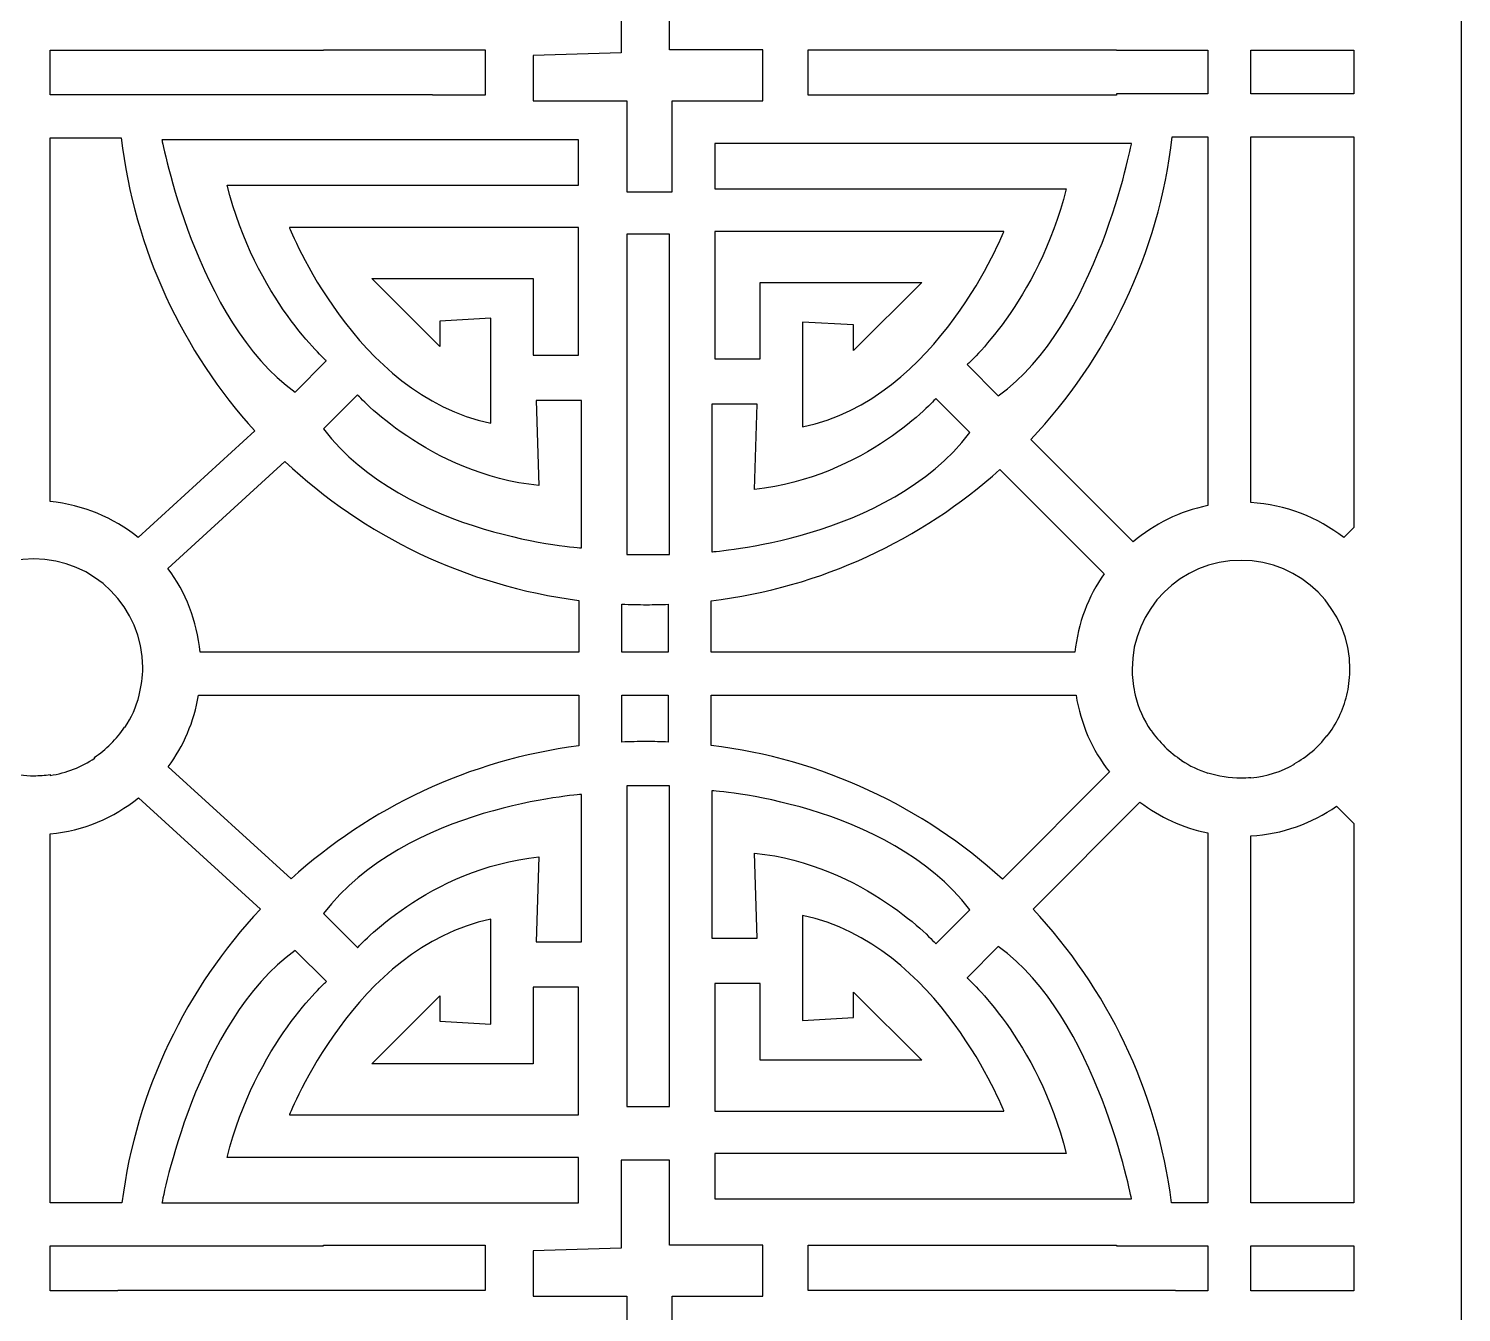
# Model space of a CAD drawing. Header units: centimetres. Extents: x 11.2 to 19.2, y -9 to 9.
# Drawn here: x 15.192 to 19.214, y -0.116 to 3.488 of the extents above; entities that cross this region are included whole.
import ezdxf

# ---------------------------------------------------------------- set-up
doc = ezdxf.new("R2010")
doc.units = ezdxf.units.CM
doc.header["$MEASUREMENT"] = 0
doc.layers.add('layer 1', color=7, linetype='Continuous')

msp = doc.modelspace()

# ---------------------------------------------------------------- linework, layer by layer
at = {"layer": 'layer 1', "color": 250}
for points, knots in [([(11.16922, 9.00077), (11.16922, 9.00077), (19.21435, 9.00077), (19.21435, 9.00077), (19.21435, 9.00077), (19.21435, 9.00077), (19.21435, -9.00021), (19.21435, -9.00021), (19.21435, -9.00021), (19.21435, -9.00021), (11.16922, -9.00021), (11.16922, -9.00021), (11.16922, -9.00021), (11.16922, -9.00021), (11.16922, 9.00077), (11.16922, 9.00077)], [0, 0, 0, 0, 0.2, 0.2, 0.2, 0.2, 0.4, 0.4, 0.4, 0.4, 0.6, 0.6, 0.6, 0.6, 1, 1, 1, 1]), ([(16.99865, 3.0299), (16.99865, 3.0299), (16.87132, 3.0299), (16.87132, 3.0299), (16.87132, 3.0299), (16.87132, 3.0299), (16.87132, 3.28462), (16.87132, 3.28462), (16.87132, 3.28462), (16.87132, 3.28462), (16.60867, 3.28462), (16.60867, 3.28462), (16.60867, 3.28462), (16.60867, 3.28462), (16.60867, 3.41195), (16.60867, 3.41195), (16.60867, 3.41195), (16.60867, 3.41195), (16.85539, 3.41994), (16.85539, 3.41994), (16.85539, 3.41994), (16.85539, 3.41994), (16.85539, 3.66669), (16.85539, 3.66669), (16.85539, 3.66669), (16.85539, 3.66669), (16.99071, 3.66669), (16.99071, 3.66669), (16.99071, 3.66669), (16.99071, 3.66669), (16.99071, 3.42791), (16.99071, 3.42791), (16.99071, 3.42791), (16.99071, 3.42791), (17.25337, 3.42791), (17.25337, 3.42791), (17.25337, 3.42791), (17.25337, 3.42791), (17.25337, 3.28462), (17.25337, 3.28462), (17.25337, 3.28462), (17.25337, 3.28462), (16.99865, 3.28462), (16.99865, 3.28462), (16.99865, 3.28462), (16.99865, 3.28462), (16.99865, 3.0299), (16.99865, 3.0299)], [0, 0, 0, 0, 0.0769231, 0.0769231, 0.0769231, 0.0769231, 0.1538462, 0.1538462, 0.1538462, 0.1538462, 0.2307692, 0.2307692, 0.2307692, 0.2307692, 0.3076923, 0.3076923, 0.3076923, 0.3076923, 0.3846154, 0.3846154, 0.3846154, 0.3846154, 0.4615385, 0.4615385, 0.4615385, 0.4615385, 0.5384615, 0.5384615, 0.5384615, 0.5384615, 0.6153846, 0.6153846, 0.6153846, 0.6153846, 0.6923077, 0.6923077, 0.6923077, 0.6923077, 0.7692308, 0.7692308, 0.7692308, 0.7692308, 0.8461538, 0.8461538, 0.8461538, 0.8461538, 1, 1, 1, 1]), ([(15.25212, 3.42685), (15.25212, 3.42685), (15.25212, 3.30213), (15.25212, 3.30213), (15.25212, 3.30213), (15.25212, 3.30213), (16.32554, 3.30213), (16.32554, 3.30213), (16.32554, 3.30213), (16.32554, 3.30213), (16.32554, 3.30052), (16.32554, 3.30052), (16.32554, 3.30052), (16.32554, 3.30052), (16.47334, 3.30052), (16.47334, 3.30052), (16.47334, 3.30052), (16.47334, 3.30052), (16.47334, 3.42791), (16.47334, 3.42791), (16.47334, 3.42791), (16.47334, 3.42791), (16.01952, 3.42791), (16.01952, 3.42791), (16.01952, 3.42791), (16.01952, 3.42791), (16.01952, 3.42685), (16.01952, 3.42685), (16.01952, 3.42685), (16.01952, 3.42685), (15.25212, 3.42685), (15.25212, 3.42685)], [0, 0, 0, 0, 0.1111111, 0.1111111, 0.1111111, 0.1111111, 0.2222222, 0.2222222, 0.2222222, 0.2222222, 0.3333333, 0.3333333, 0.3333333, 0.3333333, 0.4444444, 0.4444444, 0.4444444, 0.4444444, 0.5555556, 0.5555556, 0.5555556, 0.5555556, 0.6666667, 0.6666667, 0.6666667, 0.6666667, 0.7777778, 0.7777778, 0.7777778, 0.7777778, 1, 1, 1, 1]), ([(18.50256, 3.30414), (18.50256, 3.30414), (18.50256, 3.42685), (18.50256, 3.42685), (18.50256, 3.42685), (18.50256, 3.42685), (18.24572, 3.42685), (18.24572, 3.42685), (18.24572, 3.42685), (18.24572, 3.42685), (18.24572, 3.42791), (18.24572, 3.42791), (18.24572, 3.42791), (18.24572, 3.42791), (17.38073, 3.42791), (17.38073, 3.42791), (17.38073, 3.42791), (17.38073, 3.42791), (17.38073, 3.30052), (17.38073, 3.30052), (17.38073, 3.30052), (17.38073, 3.30052), (18.24572, 3.30052), (18.24572, 3.30052), (18.24572, 3.30052), (18.24572, 3.30052), (18.24572, 3.30414), (18.24572, 3.30414), (18.24572, 3.30414), (18.24572, 3.30414), (18.50256, 3.30414), (18.50256, 3.30414)], [0, 0, 0, 0, 0.1111111, 0.1111111, 0.1111111, 0.1111111, 0.2222222, 0.2222222, 0.2222222, 0.2222222, 0.3333333, 0.3333333, 0.3333333, 0.3333333, 0.4444444, 0.4444444, 0.4444444, 0.4444444, 0.5555556, 0.5555556, 0.5555556, 0.5555556, 0.6666667, 0.6666667, 0.6666667, 0.6666667, 0.7777778, 0.7777778, 0.7777778, 0.7777778, 1, 1, 1, 1]), ([(18.62323, 3.42685), (18.62323, 3.42685), (18.62323, 3.30414), (18.62323, 3.30414), (18.62323, 3.30414), (18.62323, 3.30414), (18.91266, 3.30414), (18.91266, 3.30414), (18.91266, 3.30414), (18.91266, 3.30414), (18.91266, 3.42685), (18.91266, 3.42685), (18.91266, 3.42685), (18.91266, 3.42685), (18.62323, 3.42685), (18.62323, 3.42685)], [0, 0, 0, 0, 0.2, 0.2, 0.2, 0.2, 0.4, 0.4, 0.4, 0.4, 0.6, 0.6, 0.6, 0.6, 1, 1, 1, 1]), ([(15.25212, 2.15983), (15.34507, 2.15081), (15.43008, 2.11465), (15.49911, 2.05935), (15.49911, 2.05935), (15.49911, 2.05935), (15.82679, 2.35807), (15.82679, 2.35807), (15.82679, 2.35807), (15.62431, 2.58124), (15.48875, 2.86625), (15.4518, 3.18146), (15.4518, 3.18146), (15.4518, 3.18146), (15.25212, 3.18146), (15.25212, 3.18146), (15.25212, 3.18146), (15.25212, 3.18146), (15.25212, 2.15983), (15.25212, 2.15983)], [0, 0, 0, 0, 0.1666667, 0.1666667, 0.1666667, 0.1666667, 0.3333333, 0.3333333, 0.3333333, 0.3333333, 0.5, 0.5, 0.5, 0.5, 0.6666667, 0.6666667, 0.6666667, 0.6666667, 1, 1, 1, 1]), ([(18.29267, 2.04666), (18.35183, 2.09685), (18.4236, 2.13264), (18.50256, 2.14857), (18.50256, 2.14857), (18.50256, 2.14857), (18.50256, 3.18347), (18.50256, 3.18347), (18.50256, 3.18347), (18.50256, 3.18347), (18.40252, 3.18347), (18.40252, 3.18347), (18.40252, 3.18347), (18.3646, 2.85611), (18.22033, 2.56119), (18.00516, 2.33417), (18.00516, 2.33417), (18.00516, 2.33417), (18.29267, 2.04666), (18.29267, 2.04666)], [0, 0, 0, 0, 0.1666667, 0.1666667, 0.1666667, 0.1666667, 0.3333333, 0.3333333, 0.3333333, 0.3333333, 0.5, 0.5, 0.5, 0.5, 0.6666667, 0.6666667, 0.6666667, 0.6666667, 1, 1, 1, 1]), ([(18.62323, 2.15703), (18.72134, 2.15135), (18.81136, 2.11551), (18.88415, 2.05861), (18.88415, 2.05861), (18.88415, 2.05861), (18.91266, 2.08712), (18.91266, 2.08712), (18.91266, 2.08712), (18.91266, 2.08712), (18.91266, 3.18347), (18.91266, 3.18347), (18.91266, 3.18347), (18.91266, 3.18347), (18.62323, 3.18347), (18.62323, 3.18347), (18.62323, 3.18347), (18.62323, 3.18347), (18.62323, 2.15703), (18.62323, 2.15703)], [0, 0, 0, 0, 0.1666667, 0.1666667, 0.1666667, 0.1666667, 0.3333333, 0.3333333, 0.3333333, 0.3333333, 0.5, 0.5, 0.5, 0.5, 0.6666667, 0.6666667, 0.6666667, 0.6666667, 1, 1, 1, 1]), ([(15.5659, 3.17584), (15.5659, 3.17584), (16.73594, 3.17584), (16.73594, 3.17584), (16.73594, 3.17584), (16.73594, 3.17584), (16.73594, 3.04852), (16.73594, 3.04852), (16.73594, 3.04852), (16.73594, 3.04852), (15.74895, 3.04852), (15.74895, 3.04852), (15.74895, 3.04852), (15.8286, 2.73011), (16.02756, 2.55501), (16.02756, 2.55501), (16.02756, 2.55501), (16.02756, 2.55501), (15.94002, 2.46744), (15.94002, 2.46744), (15.94002, 2.46744), (15.66145, 2.66644), (15.5659, 3.17584), (15.5659, 3.17584)], [0, 0, 0, 0, 0.1428571, 0.1428571, 0.1428571, 0.1428571, 0.2857143, 0.2857143, 0.2857143, 0.2857143, 0.4285714, 0.4285714, 0.4285714, 0.4285714, 0.5714286, 0.5714286, 0.5714286, 0.5714286, 0.7142857, 0.7142857, 0.7142857, 0.7142857, 1, 1, 1, 1]), ([(17.91405, 2.4568), (17.91405, 2.4568), (17.82649, 2.54433), (17.82649, 2.54433), (17.82649, 2.54433), (17.82649, 2.54433), (18.02545, 2.71947), (18.10507, 3.03783), (18.10507, 3.03783), (18.10507, 3.03783), (17.11805, 3.03783), (17.11805, 3.03783), (17.11805, 3.03783), (17.11805, 3.03783), (17.11805, 3.16523), (17.11805, 3.16523), (17.11805, 3.16523), (17.11805, 3.16523), (18.28811, 3.16523), (18.28811, 3.16523), (18.28811, 3.16523), (18.28811, 3.16523), (18.1926, 2.65579), (17.91405, 2.4568)], [0, 0, 0, 0, 0.1428571, 0.1428571, 0.1428571, 0.1428571, 0.2857143, 0.2857143, 0.2857143, 0.2857143, 0.4285714, 0.4285714, 0.4285714, 0.4285714, 0.5714286, 0.5714286, 0.5714286, 0.5714286, 0.7142857, 0.7142857, 0.7142857, 0.7142857, 1, 1, 1, 1]), ([(16.15492, 2.78583), (16.15492, 2.78583), (16.34593, 2.59479), (16.34593, 2.59479), (16.34593, 2.59479), (16.34593, 2.59479), (16.34593, 2.66644), (16.34593, 2.66644), (16.34593, 2.66644), (16.34593, 2.66644), (16.48922, 2.67436), (16.48922, 2.67436), (16.48922, 2.67436), (16.48922, 2.67436), (16.48922, 2.37987), (16.48922, 2.37987), (16.48922, 2.37987), (16.10717, 2.45949), (15.92409, 2.92911), (15.92409, 2.92911), (15.92409, 2.92911), (15.92409, 2.92911), (16.73594, 2.92911), (16.73594, 2.92911), (16.73594, 2.92911), (16.73594, 2.92911), (16.73594, 2.57091), (16.73594, 2.57091), (16.73594, 2.57091), (16.73594, 2.57091), (16.60864, 2.57091), (16.60864, 2.57091), (16.60864, 2.57091), (16.60864, 2.57091), (16.60864, 2.78583), (16.60864, 2.78583), (16.60864, 2.78583), (16.60864, 2.78583), (16.15492, 2.78583), (16.15492, 2.78583)], [0, 0, 0, 0, 0.0909091, 0.0909091, 0.0909091, 0.0909091, 0.1818182, 0.1818182, 0.1818182, 0.1818182, 0.2727273, 0.2727273, 0.2727273, 0.2727273, 0.3636364, 0.3636364, 0.3636364, 0.3636364, 0.4545455, 0.4545455, 0.4545455, 0.4545455, 0.5454545, 0.5454545, 0.5454545, 0.5454545, 0.6363636, 0.6363636, 0.6363636, 0.6363636, 0.7272727, 0.7272727, 0.7272727, 0.7272727, 0.8181818, 0.8181818, 0.8181818, 0.8181818, 1, 1, 1, 1]), ([(16.99071, 2.01105), (16.99071, 2.01105), (16.87132, 2.01105), (16.87132, 2.01105), (16.87132, 2.01105), (16.87132, 2.01105), (16.87132, 2.91053), (16.87132, 2.91053), (16.87132, 2.91053), (16.87132, 2.91053), (16.99071, 2.91053), (16.99071, 2.91053), (16.99071, 2.91053), (16.99071, 2.91053), (16.99071, 2.01105), (16.99071, 2.01105)], [0, 0, 0, 0, 0.2, 0.2, 0.2, 0.2, 0.4, 0.4, 0.4, 0.4, 0.6, 0.6, 0.6, 0.6, 1, 1, 1, 1]), ([(17.69912, 2.7752), (17.69912, 2.7752), (17.24543, 2.7752), (17.24543, 2.7752), (17.24543, 2.7752), (17.24543, 2.7752), (17.24543, 2.56029), (17.24543, 2.56029), (17.24543, 2.56029), (17.24543, 2.56029), (17.11805, 2.56029), (17.11805, 2.56029), (17.11805, 2.56029), (17.11805, 2.56029), (17.11805, 2.9185), (17.11805, 2.9185), (17.11805, 2.9185), (17.11805, 2.9185), (17.92998, 2.9185), (17.92998, 2.9185), (17.92998, 2.9185), (17.92998, 2.9185), (17.74688, 2.44884), (17.3648, 2.36925), (17.3648, 2.36925), (17.3648, 2.36925), (17.3648, 2.66375), (17.3648, 2.66375), (17.3648, 2.66375), (17.3648, 2.66375), (17.50809, 2.65579), (17.50809, 2.65579), (17.50809, 2.65579), (17.50809, 2.65579), (17.50809, 2.58418), (17.50809, 2.58418), (17.50809, 2.58418), (17.50809, 2.58418), (17.69912, 2.7752), (17.69912, 2.7752)], [0, 0, 0, 0, 0.0909091, 0.0909091, 0.0909091, 0.0909091, 0.1818182, 0.1818182, 0.1818182, 0.1818182, 0.2727273, 0.2727273, 0.2727273, 0.2727273, 0.3636364, 0.3636364, 0.3636364, 0.3636364, 0.4545455, 0.4545455, 0.4545455, 0.4545455, 0.5454545, 0.5454545, 0.5454545, 0.5454545, 0.6363636, 0.6363636, 0.6363636, 0.6363636, 0.7272727, 0.7272727, 0.7272727, 0.7272727, 0.8181818, 0.8181818, 0.8181818, 0.8181818, 1, 1, 1, 1]), ([(16.74393, 2.02965), (16.74393, 2.02965), (16.25045, 2.06151), (16.0196, 2.36397), (16.0196, 2.36397), (16.0196, 2.36397), (16.1151, 2.45949), (16.1151, 2.45949), (16.1151, 2.45949), (16.1151, 2.45949), (16.31411, 2.23661), (16.62454, 2.2048), (16.62454, 2.2048), (16.62454, 2.2048), (16.61661, 2.44355), (16.61661, 2.44355), (16.61661, 2.44355), (16.61661, 2.44355), (16.74393, 2.44355), (16.74393, 2.44355), (16.74393, 2.44355), (16.74393, 2.44355), (16.74393, 2.02965), (16.74393, 2.02965)], [0, 0, 0, 0, 0.1428571, 0.1428571, 0.1428571, 0.1428571, 0.2857143, 0.2857143, 0.2857143, 0.2857143, 0.4285714, 0.4285714, 0.4285714, 0.4285714, 0.5714286, 0.5714286, 0.5714286, 0.5714286, 0.7142857, 0.7142857, 0.7142857, 0.7142857, 1, 1, 1, 1]), ([(17.11011, 2.01904), (17.11011, 2.01904), (17.11011, 2.43294), (17.11011, 2.43294), (17.11011, 2.43294), (17.11011, 2.43294), (17.23748, 2.43294), (17.23748, 2.43294), (17.23748, 2.43294), (17.23748, 2.43294), (17.22951, 2.19413), (17.22951, 2.19413), (17.22951, 2.19413), (17.53991, 2.22596), (17.73889, 2.44884), (17.73889, 2.44884), (17.73889, 2.44884), (17.73889, 2.44884), (17.83444, 2.35335), (17.83444, 2.35335), (17.83444, 2.35335), (17.6036, 2.05087), (17.11011, 2.01904), (17.11011, 2.01904)], [0, 0, 0, 0, 0.1428571, 0.1428571, 0.1428571, 0.1428571, 0.2857143, 0.2857143, 0.2857143, 0.2857143, 0.4285714, 0.4285714, 0.4285714, 0.4285714, 0.5714286, 0.5714286, 0.5714286, 0.5714286, 0.7142857, 0.7142857, 0.7142857, 0.7142857, 1, 1, 1, 1]), ([(15.58292, 1.97245), (15.63266, 1.90546), (15.66495, 1.82473), (15.67306, 1.73701), (15.67306, 1.73701), (15.67306, 1.73701), (16.73655, 1.73701), (16.73655, 1.73701), (16.73655, 1.73701), (16.73655, 1.73701), (16.73655, 1.88257), (16.73655, 1.88257), (16.73655, 1.88257), (16.41931, 1.92319), (16.13344, 2.0639), (15.91148, 2.27198), (15.91148, 2.27198), (15.91148, 2.27198), (15.58292, 1.97245), (15.58292, 1.97245)], [0, 0, 0, 0, 0.1666667, 0.1666667, 0.1666667, 0.1666667, 0.3333333, 0.3333333, 0.3333333, 0.3333333, 0.5, 0.5, 0.5, 0.5, 0.6666667, 0.6666667, 0.6666667, 0.6666667, 1, 1, 1, 1]), ([(18.12939, 1.73701), (18.13766, 1.81842), (18.16678, 1.89367), (18.21132, 1.95734), (18.21132, 1.95734), (18.21132, 1.95734), (17.91866, 2.25), (17.91866, 2.25), (17.91866, 2.25), (17.6979, 2.05186), (17.41752, 1.91884), (17.10764, 1.88128), (17.10764, 1.88128), (17.10764, 1.88128), (17.10764, 1.73701), (17.10764, 1.73701), (17.10764, 1.73701), (17.10764, 1.73701), (18.12939, 1.73701), (18.12939, 1.73701)], [0, 0, 0, 0, 0.1666667, 0.1666667, 0.1666667, 0.1666667, 0.3333333, 0.3333333, 0.3333333, 0.3333333, 0.5, 0.5, 0.5, 0.5, 0.6666667, 0.6666667, 0.6666667, 0.6666667, 1, 1, 1, 1]), ([(15.20635, 1.99909), (15.37499, 1.99909), (15.51178, 1.8625), (15.51213, 1.69393), (15.51213, 1.69393), (15.51195, 1.6671), (15.5083, 1.6411), (15.50164, 1.61633), (15.50164, 1.61633), (15.50164, 1.61633), (15.50235, 1.61633), (15.50235, 1.61633), (15.50235, 1.61633), (15.49389, 1.58371), (15.48017, 1.5532), (15.46216, 1.52576), (15.46216, 1.52576), (15.46216, 1.52576), (15.46106, 1.52676), (15.46106, 1.52676), (15.46106, 1.52676), (15.43855, 1.49293), (15.40947, 1.46384), (15.37566, 1.44131), (15.37566, 1.44131), (15.37566, 1.44131), (15.37735, 1.43977), (15.37735, 1.43977), (15.37735, 1.43977), (15.34052, 1.41488), (15.29799, 1.39781), (15.25212, 1.39092), (15.25212, 1.39092), (15.25212, 1.39092), (15.25212, 1.39358), (15.25212, 1.39358), (15.25212, 1.39358), (15.23719, 1.39133), (15.22191, 1.39016), (15.20635, 1.39016), (15.20635, 1.39016), (15.18051, 1.39016), (15.15541, 1.39339), (15.13145, 1.39942), (15.13145, 1.39942), (15.13145, 1.39942), (15.13145, 1.39677), (15.13145, 1.39677), (15.13145, 1.39677), (15.08826, 1.40765), (15.04873, 1.42772), (15.01504, 1.45477), (15.01504, 1.45477), (15.01504, 1.45477), (15.01659, 1.45618), (15.01659, 1.45618), (15.01659, 1.45618), (14.98486, 1.48133), (14.95823, 1.51264), (14.93853, 1.54831), (14.93853, 1.54831), (14.93853, 1.54831), (14.93755, 1.54742), (14.93755, 1.54742), (14.93755, 1.54742), (14.92583, 1.56896), (14.91663, 1.59206), (14.91034, 1.61633), (14.91034, 1.61633), (14.91034, 1.61633), (14.91105, 1.61633), (14.91105, 1.61633), (14.91105, 1.61633), (14.9044, 1.64107), (14.90075, 1.66704), (14.90056, 1.69384), (14.90056, 1.69384), (14.90086, 1.86244), (15.03767, 1.99909), (15.20635, 1.99909)], [0, 0, 0, 0, 0.047619, 0.047619, 0.047619, 0.047619, 0.0952381, 0.0952381, 0.0952381, 0.0952381, 0.1428571, 0.1428571, 0.1428571, 0.1428571, 0.1904762, 0.1904762, 0.1904762, 0.1904762, 0.2380952, 0.2380952, 0.2380952, 0.2380952, 0.2857143, 0.2857143, 0.2857143, 0.2857143, 0.3333333, 0.3333333, 0.3333333, 0.3333333, 0.3809524, 0.3809524, 0.3809524, 0.3809524, 0.4285714, 0.4285714, 0.4285714, 0.4285714, 0.4761905, 0.4761905, 0.4761905, 0.4761905, 0.5238095, 0.5238095, 0.5238095, 0.5238095, 0.5714286, 0.5714286, 0.5714286, 0.5714286, 0.6190476, 0.6190476, 0.6190476, 0.6190476, 0.6666667, 0.6666667, 0.6666667, 0.6666667, 0.7142857, 0.7142857, 0.7142857, 0.7142857, 0.7619048, 0.7619048, 0.7619048, 0.7619048, 0.8095238, 0.8095238, 0.8095238, 0.8095238, 0.8571429, 0.8571429, 0.8571429, 0.8571429, 0.9047619, 0.9047619, 0.9047619, 0.9047619, 1, 1, 1, 1]), ([(18.59573, 1.99488), (18.76453, 1.99488), (18.90143, 1.85803), (18.90152, 1.68925), (18.90152, 1.68925), (18.90152, 1.68925), (18.90152, 1.68881), (18.90152, 1.68881), (18.90152, 1.68881), (18.90151, 1.68708), (18.90148, 1.68536), (18.90145, 1.68363), (18.90145, 1.68363), (18.90097, 1.66047), (18.8979, 1.63795), (18.89254, 1.61633), (18.89254, 1.61633), (18.89254, 1.61633), (18.89278, 1.61633), (18.89278, 1.61633), (18.89278, 1.61633), (18.88245, 1.57405), (18.86334, 1.5352), (18.83747, 1.50185), (18.83747, 1.50185), (18.83747, 1.50185), (18.83704, 1.50228), (18.83704, 1.50228), (18.83704, 1.50228), (18.81209, 1.47027), (18.78091, 1.44335), (18.74531, 1.42335), (18.74531, 1.42335), (18.74531, 1.42335), (18.74595, 1.42272), (18.74595, 1.42272), (18.74595, 1.42272), (18.70911, 1.4019), (18.66753, 1.3885), (18.62323, 1.38454), (18.62323, 1.38454), (18.62323, 1.38454), (18.62323, 1.38553), (18.62323, 1.38553), (18.62323, 1.38553), (18.61417, 1.38472), (18.605, 1.38429), (18.59573, 1.38429), (18.59573, 1.38429), (18.56324, 1.38429), (18.53193, 1.38938), (18.50256, 1.39877), (18.50256, 1.39877), (18.50256, 1.39877), (18.50256, 1.39778), (18.50256, 1.39778), (18.50256, 1.39778), (18.47631, 1.40618), (18.4516, 1.41801), (18.42897, 1.43277), (18.42897, 1.43277), (18.42897, 1.43277), (18.42957, 1.43336), (18.42957, 1.43336), (18.42957, 1.43336), (18.39549, 1.45546), (18.3661, 1.48416), (18.34319, 1.51765), (18.34319, 1.51765), (18.34319, 1.51765), (18.34278, 1.51725), (18.34278, 1.51725), (18.34278, 1.51725), (18.32257, 1.54695), (18.30745, 1.5804), (18.29868, 1.61633), (18.29868, 1.61633), (18.29868, 1.61633), (18.29892, 1.61633), (18.29892, 1.61633), (18.29892, 1.61633), (18.29357, 1.63789), (18.29051, 1.66035), (18.29001, 1.68344), (18.29001, 1.68344), (18.28998, 1.6853), (18.28994, 1.68715), (18.28994, 1.68902), (18.28994, 1.68902), (18.28994, 1.68902), (18.28994, 1.68915), (18.28994, 1.68915), (18.28994, 1.68915), (18.28998, 1.85798), (18.4269, 1.99488), (18.59573, 1.99488)], [0, 0, 0, 0, 0.04, 0.04, 0.04, 0.04, 0.08, 0.08, 0.08, 0.08, 0.12, 0.12, 0.12, 0.12, 0.16, 0.16, 0.16, 0.16, 0.2, 0.2, 0.2, 0.2, 0.24, 0.24, 0.24, 0.24, 0.28, 0.28, 0.28, 0.28, 0.32, 0.32, 0.32, 0.32, 0.36, 0.36, 0.36, 0.36, 0.4, 0.4, 0.4, 0.4, 0.44, 0.44, 0.44, 0.44, 0.48, 0.48, 0.48, 0.48, 0.52, 0.52, 0.52, 0.52, 0.56, 0.56, 0.56, 0.56, 0.6, 0.6, 0.6, 0.6, 0.64, 0.64, 0.64, 0.64, 0.68, 0.68, 0.68, 0.68, 0.72, 0.72, 0.72, 0.72, 0.76, 0.76, 0.76, 0.76, 0.8, 0.8, 0.8, 0.8, 0.84, 0.84, 0.84, 0.84, 0.88, 0.88, 0.88, 0.88, 0.92, 0.92, 0.92, 0.92, 1, 1, 1, 1]), ([(16.85722, 1.73701), (16.85722, 1.73701), (16.98696, 1.73701), (16.98696, 1.73701), (16.98696, 1.73701), (16.98696, 1.73701), (16.98696, 1.87164), (16.98696, 1.87164), (16.98696, 1.87164), (16.96708, 1.87085), (16.94712, 1.87037), (16.92704, 1.87037), (16.92704, 1.87037), (16.90364, 1.87037), (16.88036, 1.87091), (16.85722, 1.87199), (16.85722, 1.87199), (16.85722, 1.87199), (16.85722, 1.73701), (16.85722, 1.73701)], [0, 0, 0, 0, 0.1666667, 0.1666667, 0.1666667, 0.1666667, 0.3333333, 0.3333333, 0.3333333, 0.3333333, 0.5, 0.5, 0.5, 0.5, 0.6666667, 0.6666667, 0.6666667, 0.6666667, 1, 1, 1, 1]), ([(15.66878, 1.61633), (15.65647, 1.54186), (15.62662, 1.4733), (15.58359, 1.41507), (15.58359, 1.41507), (15.58359, 1.41507), (15.92864, 1.10051), (15.92864, 1.10051), (15.92864, 1.10051), (16.14811, 1.29983), (16.42745, 1.4344), (16.73655, 1.47397), (16.73655, 1.47397), (16.73655, 1.47397), (16.73655, 1.61633), (16.73655, 1.61633), (16.73655, 1.61633), (16.73655, 1.61633), (15.66878, 1.61633), (15.66878, 1.61633)], [0, 0, 0, 0, 0.1666667, 0.1666667, 0.1666667, 0.1666667, 0.3333333, 0.3333333, 0.3333333, 0.3333333, 0.5, 0.5, 0.5, 0.5, 0.6666667, 0.6666667, 0.6666667, 0.6666667, 1, 1, 1, 1]), ([(16.98696, 1.61633), (16.98696, 1.61633), (16.85722, 1.61633), (16.85722, 1.61633), (16.85722, 1.61633), (16.85722, 1.61633), (16.85722, 1.48455), (16.85722, 1.48455), (16.85722, 1.48455), (16.88036, 1.48563), (16.90364, 1.48616), (16.92704, 1.48616), (16.92704, 1.48616), (16.94712, 1.48616), (16.96708, 1.48568), (16.98696, 1.48489), (16.98696, 1.48489), (16.98696, 1.48489), (16.98696, 1.61633), (16.98696, 1.61633)], [0, 0, 0, 0, 0.1666667, 0.1666667, 0.1666667, 0.1666667, 0.3333333, 0.3333333, 0.3333333, 0.3333333, 0.5, 0.5, 0.5, 0.5, 0.6666667, 0.6666667, 0.6666667, 0.6666667, 1, 1, 1, 1]), ([(18.22621, 1.40067), (18.17818, 1.46212), (18.14515, 1.53583), (18.1326, 1.61633), (18.1326, 1.61633), (18.1326, 1.61633), (17.10764, 1.61633), (17.10764, 1.61633), (17.10764, 1.61633), (17.10764, 1.61633), (17.10764, 1.47524), (17.10764, 1.47524), (17.10764, 1.47524), (17.42082, 1.43728), (17.7039, 1.30185), (17.92577, 1.10023), (17.92577, 1.10023), (17.92577, 1.10023), (18.22621, 1.40067), (18.22621, 1.40067)], [0, 0, 0, 0, 0.1666667, 0.1666667, 0.1666667, 0.1666667, 0.3333333, 0.3333333, 0.3333333, 0.3333333, 0.5, 0.5, 0.5, 0.5, 0.6666667, 0.6666667, 0.6666667, 0.6666667, 1, 1, 1, 1]), ([(15.5, 1.32796), (15.4308, 1.27227), (15.34547, 1.23582), (15.25212, 1.22676), (15.25212, 1.22676), (15.25212, 1.22676), (15.25212, 0.1914), (15.25212, 0.1914), (15.25212, 0.1914), (15.25212, 0.1914), (15.45352, 0.1914), (15.45352, 0.1914), (15.45352, 0.1914), (15.49421, 0.50828), (15.63475, 0.79386), (15.84252, 1.01571), (15.84252, 1.01571), (15.84252, 1.01571), (15.5, 1.32796), (15.5, 1.32796)], [0, 0, 0, 0, 0.1666667, 0.1666667, 0.1666667, 0.1666667, 0.3333333, 0.3333333, 0.3333333, 0.3333333, 0.5, 0.5, 0.5, 0.5, 0.6666667, 0.6666667, 0.6666667, 0.6666667, 1, 1, 1, 1]), ([(16.74393, 1.33751), (16.74393, 1.33751), (16.74393, 0.92359), (16.74393, 0.92359), (16.74393, 0.92359), (16.74393, 0.92359), (16.61663, 0.92359), (16.61663, 0.92359), (16.61663, 0.92359), (16.61663, 0.92359), (16.62457, 1.16237), (16.62457, 1.16237), (16.62457, 1.16237), (16.31416, 1.13057), (16.11515, 0.90766), (16.11515, 0.90766), (16.11515, 0.90766), (16.11515, 0.90766), (16.01962, 1.0032), (16.01962, 1.0032), (16.01962, 1.0032), (16.25045, 1.30567), (16.74393, 1.33751), (16.74393, 1.33751)], [0, 0, 0, 0, 0.1428571, 0.1428571, 0.1428571, 0.1428571, 0.2857143, 0.2857143, 0.2857143, 0.2857143, 0.4285714, 0.4285714, 0.4285714, 0.4285714, 0.5714286, 0.5714286, 0.5714286, 0.5714286, 0.7142857, 0.7142857, 0.7142857, 0.7142857, 1, 1, 1, 1]), ([(16.87132, 1.36138), (16.87132, 1.36138), (16.99071, 1.36138), (16.99071, 1.36138), (16.99071, 1.36138), (16.99071, 1.36138), (16.99071, 0.46197), (16.99071, 0.46197), (16.99071, 0.46197), (16.99071, 0.46197), (16.87132, 0.46197), (16.87132, 0.46197), (16.87132, 0.46197), (16.87132, 0.46197), (16.87132, 1.36138), (16.87132, 1.36138)], [0, 0, 0, 0, 0.2, 0.2, 0.2, 0.2, 0.4, 0.4, 0.4, 0.4, 0.6, 0.6, 0.6, 0.6, 1, 1, 1, 1]), ([(17.11011, 1.34812), (17.11011, 1.34812), (17.60365, 1.31628), (17.83448, 1.01382), (17.83448, 1.01382), (17.83448, 1.01382), (17.73894, 0.91832), (17.73894, 0.91832), (17.73894, 0.91832), (17.73894, 0.91832), (17.53994, 1.14117), (17.22957, 1.173), (17.22957, 1.173), (17.22957, 1.173), (17.23748, 0.93424), (17.23748, 0.93424), (17.23748, 0.93424), (17.23748, 0.93424), (17.11011, 0.93424), (17.11011, 0.93424), (17.11011, 0.93424), (17.11011, 0.93424), (17.11011, 1.34812), (17.11011, 1.34812)], [0, 0, 0, 0, 0.1428571, 0.1428571, 0.1428571, 0.1428571, 0.2857143, 0.2857143, 0.2857143, 0.2857143, 0.4285714, 0.4285714, 0.4285714, 0.4285714, 0.5714286, 0.5714286, 0.5714286, 0.5714286, 0.7142857, 0.7142857, 0.7142857, 0.7142857, 1, 1, 1, 1]), ([(18.50256, 1.2296), (18.43206, 1.24384), (18.36728, 1.27389), (18.3121, 1.3159), (18.3121, 1.3159), (18.3121, 1.3159), (18.01173, 1.01553), (18.01173, 1.01553), (18.01173, 1.01553), (18.2194, 0.79371), (18.35985, 0.50818), (18.40054, 0.1914), (18.40054, 0.1914), (18.40054, 0.1914), (18.50256, 0.1914), (18.50256, 0.1914), (18.50256, 0.1914), (18.50256, 0.1914), (18.50256, 1.2296), (18.50256, 1.2296)], [0, 0, 0, 0, 0.1666667, 0.1666667, 0.1666667, 0.1666667, 0.3333333, 0.3333333, 0.3333333, 0.3333333, 0.5, 0.5, 0.5, 0.5, 0.6666667, 0.6666667, 0.6666667, 0.6666667, 1, 1, 1, 1]), ([(18.86398, 1.30468), (18.79501, 1.25646), (18.71247, 1.22632), (18.62323, 1.22115), (18.62323, 1.22115), (18.62323, 1.22115), (18.62323, 0.1914), (18.62323, 0.1914), (18.62323, 0.1914), (18.62323, 0.1914), (18.91266, 0.1914), (18.91266, 0.1914), (18.91266, 0.1914), (18.91266, 0.1914), (18.91266, 1.25601), (18.91266, 1.25601), (18.91266, 1.25601), (18.91266, 1.25601), (18.86398, 1.30468), (18.86398, 1.30468)], [0, 0, 0, 0, 0.1666667, 0.1666667, 0.1666667, 0.1666667, 0.3333333, 0.3333333, 0.3333333, 0.3333333, 0.5, 0.5, 0.5, 0.5, 0.6666667, 0.6666667, 0.6666667, 0.6666667, 1, 1, 1, 1]), ([(16.15494, 0.58133), (16.15494, 0.58133), (16.60867, 0.58133), (16.60867, 0.58133), (16.60867, 0.58133), (16.60867, 0.58133), (16.60867, 0.79627), (16.60867, 0.79627), (16.60867, 0.79627), (16.60867, 0.79627), (16.736, 0.79627), (16.736, 0.79627), (16.736, 0.79627), (16.736, 0.79627), (16.736, 0.43807), (16.736, 0.43807), (16.736, 0.43807), (16.736, 0.43807), (15.92409, 0.43807), (15.92409, 0.43807), (15.92409, 0.43807), (15.92409, 0.43807), (16.10717, 0.90766), (16.48925, 0.98729), (16.48925, 0.98729), (16.48925, 0.98729), (16.48925, 0.69277), (16.48925, 0.69277), (16.48925, 0.69277), (16.48925, 0.69277), (16.34596, 0.70074), (16.34596, 0.70074), (16.34596, 0.70074), (16.34596, 0.70074), (16.34596, 0.77238), (16.34596, 0.77238), (16.34596, 0.77238), (16.34596, 0.77238), (16.15494, 0.58133), (16.15494, 0.58133)], [0, 0, 0, 0, 0.0909091, 0.0909091, 0.0909091, 0.0909091, 0.1818182, 0.1818182, 0.1818182, 0.1818182, 0.2727273, 0.2727273, 0.2727273, 0.2727273, 0.3636364, 0.3636364, 0.3636364, 0.3636364, 0.4545455, 0.4545455, 0.4545455, 0.4545455, 0.5454545, 0.5454545, 0.5454545, 0.5454545, 0.6363636, 0.6363636, 0.6363636, 0.6363636, 0.7272727, 0.7272727, 0.7272727, 0.7272727, 0.8181818, 0.8181818, 0.8181818, 0.8181818, 1, 1, 1, 1]), ([(17.69916, 0.59195), (17.69916, 0.59195), (17.50812, 0.78298), (17.50812, 0.78298), (17.50812, 0.78298), (17.50812, 0.78298), (17.50812, 0.71138), (17.50812, 0.71138), (17.50812, 0.71138), (17.50812, 0.71138), (17.36483, 0.7034), (17.36483, 0.7034), (17.36483, 0.7034), (17.36483, 0.7034), (17.36483, 0.9979), (17.36483, 0.9979), (17.36483, 0.9979), (17.74691, 0.91832), (17.93001, 0.4487), (17.93001, 0.4487), (17.93001, 0.4487), (17.93001, 0.4487), (17.1181, 0.4487), (17.1181, 0.4487), (17.1181, 0.4487), (17.1181, 0.4487), (17.1181, 0.80687), (17.1181, 0.80687), (17.1181, 0.80687), (17.1181, 0.80687), (17.24546, 0.80687), (17.24546, 0.80687), (17.24546, 0.80687), (17.24546, 0.80687), (17.24546, 0.59195), (17.24546, 0.59195), (17.24546, 0.59195), (17.24546, 0.59195), (17.69916, 0.59195), (17.69916, 0.59195)], [0, 0, 0, 0, 0.0909091, 0.0909091, 0.0909091, 0.0909091, 0.1818182, 0.1818182, 0.1818182, 0.1818182, 0.2727273, 0.2727273, 0.2727273, 0.2727273, 0.3636364, 0.3636364, 0.3636364, 0.3636364, 0.4545455, 0.4545455, 0.4545455, 0.4545455, 0.5454545, 0.5454545, 0.5454545, 0.5454545, 0.6363636, 0.6363636, 0.6363636, 0.6363636, 0.7272727, 0.7272727, 0.7272727, 0.7272727, 0.8181818, 0.8181818, 0.8181818, 0.8181818, 1, 1, 1, 1]), ([(16.01952, 0.1914), (16.01952, 0.1914), (15.56595, 0.1914), (15.56595, 0.1914), (15.56595, 0.1914), (15.56674, 0.19559), (15.66263, 0.70156), (15.94002, 0.89972), (15.94002, 0.89972), (15.94002, 0.89972), (16.02759, 0.81218), (16.02759, 0.81218), (16.02759, 0.81218), (16.02759, 0.81218), (15.8286, 0.63705), (15.74901, 0.31866), (15.74901, 0.31866), (15.74901, 0.31866), (16.736, 0.31866), (16.736, 0.31866), (16.736, 0.31866), (16.736, 0.31866), (16.736, 0.1913), (16.736, 0.1913), (16.736, 0.1913), (16.736, 0.1913), (16.01952, 0.1913), (16.01952, 0.1913), (16.01952, 0.1913), (16.01952, 0.1913), (16.01952, 0.1914), (16.01952, 0.1914)], [0, 0, 0, 0, 0.1111111, 0.1111111, 0.1111111, 0.1111111, 0.2222222, 0.2222222, 0.2222222, 0.2222222, 0.3333333, 0.3333333, 0.3333333, 0.3333333, 0.4444444, 0.4444444, 0.4444444, 0.4444444, 0.5555556, 0.5555556, 0.5555556, 0.5555556, 0.6666667, 0.6666667, 0.6666667, 0.6666667, 0.7777778, 0.7777778, 0.7777778, 0.7777778, 1, 1, 1, 1]), ([(18.28817, 0.20197), (18.28817, 0.20197), (17.1181, 0.20197), (17.1181, 0.20197), (17.1181, 0.20197), (17.1181, 0.20197), (17.1181, 0.32928), (17.1181, 0.32928), (17.1181, 0.32928), (17.1181, 0.32928), (18.10507, 0.32928), (18.10507, 0.32928), (18.10507, 0.32928), (18.02549, 0.64765), (17.82649, 0.82277), (17.82649, 0.82277), (17.82649, 0.82277), (17.82649, 0.82277), (17.91405, 0.91033), (17.91405, 0.91033), (17.91405, 0.91033), (18.19264, 0.71138), (18.28817, 0.20197), (18.28817, 0.20197)], [0, 0, 0, 0, 0.1428571, 0.1428571, 0.1428571, 0.1428571, 0.2857143, 0.2857143, 0.2857143, 0.2857143, 0.4285714, 0.4285714, 0.4285714, 0.4285714, 0.5714286, 0.5714286, 0.5714286, 0.5714286, 0.7142857, 0.7142857, 0.7142857, 0.7142857, 1, 1, 1, 1]), ([(16.99865, -0.32607), (16.99865, -0.32607), (16.87132, -0.32607), (16.87132, -0.32607), (16.87132, -0.32607), (16.87132, -0.32607), (16.87132, -0.07134), (16.87132, -0.07134), (16.87132, -0.07134), (16.87132, -0.07134), (16.60867, -0.07134), (16.60867, -0.07134), (16.60867, -0.07134), (16.60867, -0.07134), (16.60867, 0.05598), (16.60867, 0.05598), (16.60867, 0.05598), (16.60867, 0.05598), (16.85539, 0.06397), (16.85539, 0.06397), (16.85539, 0.06397), (16.85539, 0.06397), (16.85539, 0.31072), (16.85539, 0.31072), (16.85539, 0.31072), (16.85539, 0.31072), (16.99071, 0.31072), (16.99071, 0.31072), (16.99071, 0.31072), (16.99071, 0.31072), (16.99071, 0.07194), (16.99071, 0.07194), (16.99071, 0.07194), (16.99071, 0.07194), (17.25337, 0.07194), (17.25337, 0.07194), (17.25337, 0.07194), (17.25337, 0.07194), (17.25337, -0.07134), (17.25337, -0.07134), (17.25337, -0.07134), (17.25337, -0.07134), (16.99865, -0.07134), (16.99865, -0.07134), (16.99865, -0.07134), (16.99865, -0.07134), (16.99865, -0.32607), (16.99865, -0.32607)], [0, 0, 0, 0, 0.0769231, 0.0769231, 0.0769231, 0.0769231, 0.1538462, 0.1538462, 0.1538462, 0.1538462, 0.2307692, 0.2307692, 0.2307692, 0.2307692, 0.3076923, 0.3076923, 0.3076923, 0.3076923, 0.3846154, 0.3846154, 0.3846154, 0.3846154, 0.4615385, 0.4615385, 0.4615385, 0.4615385, 0.5384615, 0.5384615, 0.5384615, 0.5384615, 0.6153846, 0.6153846, 0.6153846, 0.6153846, 0.6923077, 0.6923077, 0.6923077, 0.6923077, 0.7692308, 0.7692308, 0.7692308, 0.7692308, 0.8461538, 0.8461538, 0.8461538, 0.8461538, 1, 1, 1, 1]), ([(15.25212, 0.07072), (15.25212, 0.07072), (15.25212, -0.056), (15.25212, -0.056), (15.25212, -0.056), (15.25212, -0.056), (15.4426, -0.056), (15.4426, -0.056), (15.4426, -0.056), (15.4426, -0.056), (15.44257, -0.05545), (15.44257, -0.05545), (15.44257, -0.05545), (15.44257, -0.05545), (16.47334, -0.05545), (16.47334, -0.05545), (16.47334, -0.05545), (16.47334, -0.05545), (16.47334, 0.07194), (16.47334, 0.07194), (16.47334, 0.07194), (16.47334, 0.07194), (16.01952, 0.07194), (16.01952, 0.07194), (16.01952, 0.07194), (16.01952, 0.07194), (16.01952, 0.07072), (16.01952, 0.07072), (16.01952, 0.07072), (16.01952, 0.07072), (15.25212, 0.07072), (15.25212, 0.07072)], [0, 0, 0, 0, 0.1111111, 0.1111111, 0.1111111, 0.1111111, 0.2222222, 0.2222222, 0.2222222, 0.2222222, 0.3333333, 0.3333333, 0.3333333, 0.3333333, 0.4444444, 0.4444444, 0.4444444, 0.4444444, 0.5555556, 0.5555556, 0.5555556, 0.5555556, 0.6666667, 0.6666667, 0.6666667, 0.6666667, 0.7777778, 0.7777778, 0.7777778, 0.7777778, 1, 1, 1, 1]), ([(18.50256, -0.056), (18.50256, -0.056), (18.50256, 0.07072), (18.50256, 0.07072), (18.50256, 0.07072), (18.50256, 0.07072), (18.24572, 0.07072), (18.24572, 0.07072), (18.24572, 0.07072), (18.24572, 0.07072), (18.24572, 0.07194), (18.24572, 0.07194), (18.24572, 0.07194), (18.24572, 0.07194), (17.38073, 0.07194), (17.38073, 0.07194), (17.38073, 0.07194), (17.38073, 0.07194), (17.38073, -0.05545), (17.38073, -0.05545), (17.38073, -0.05545), (17.38073, -0.05545), (18.4115, -0.05545), (18.4115, -0.05545), (18.4115, -0.05545), (18.4115, -0.05545), (18.41148, -0.056), (18.41148, -0.056), (18.41148, -0.056), (18.41148, -0.056), (18.50256, -0.056), (18.50256, -0.056)], [0, 0, 0, 0, 0.1111111, 0.1111111, 0.1111111, 0.1111111, 0.2222222, 0.2222222, 0.2222222, 0.2222222, 0.3333333, 0.3333333, 0.3333333, 0.3333333, 0.4444444, 0.4444444, 0.4444444, 0.4444444, 0.5555556, 0.5555556, 0.5555556, 0.5555556, 0.6666667, 0.6666667, 0.6666667, 0.6666667, 0.7777778, 0.7777778, 0.7777778, 0.7777778, 1, 1, 1, 1]), ([(18.62323, 0.07072), (18.62323, 0.07072), (18.62323, -0.056), (18.62323, -0.056), (18.62323, -0.056), (18.62323, -0.056), (18.91266, -0.056), (18.91266, -0.056), (18.91266, -0.056), (18.91266, -0.056), (18.91266, 0.07072), (18.91266, 0.07072), (18.91266, 0.07072), (18.91266, 0.07072), (18.62323, 0.07072), (18.62323, 0.07072)], [0, 0, 0, 0, 0.2, 0.2, 0.2, 0.2, 0.4, 0.4, 0.4, 0.4, 0.6, 0.6, 0.6, 0.6, 1, 1, 1, 1])]:
    msp.add_open_spline(points, degree=3, knots=knots, dxfattribs=at)

doc.saveas('drawing.dxf')
